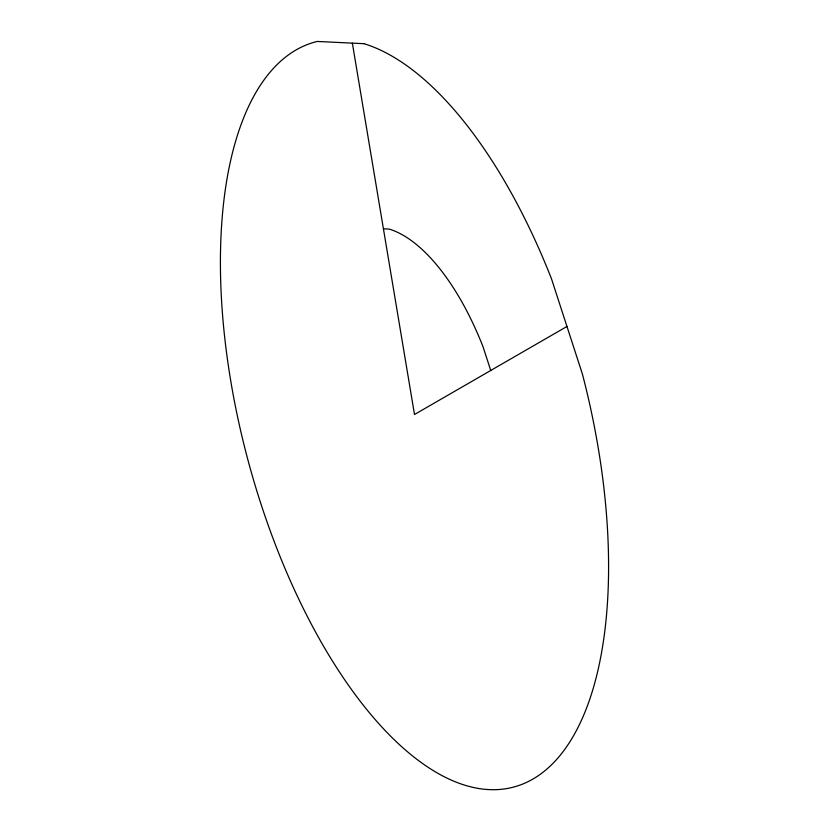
<?xml version="1.0" encoding="UTF-8"?>
<svg xmlns="http://www.w3.org/2000/svg" width="829" height="829" viewBox="0 0 829 829"><rect width="100%" height="100%" fill="white"/><g stroke="black" fill="none" stroke-linecap="round" stroke-linejoin="round"><path stroke-width="1.24" d="M566.963 326.471L414.5 414.5L352.346 43.129M383.423 228.814L389.267 229.094A192.763 86.34 75.1 0 1 483.006 346.688L490.737 370.48M364.045 43.699L317.269 41.45A385.526 172.67 75.1 0 0 246.596 454.945A385.526 172.67 75.1 0 0 511.731 787.55A385.526 172.67 75.1 0 0 582.404 374.055L551.523 278.886A385.526 172.67 75.1 0 0 364.045 43.699"/></g></svg>
